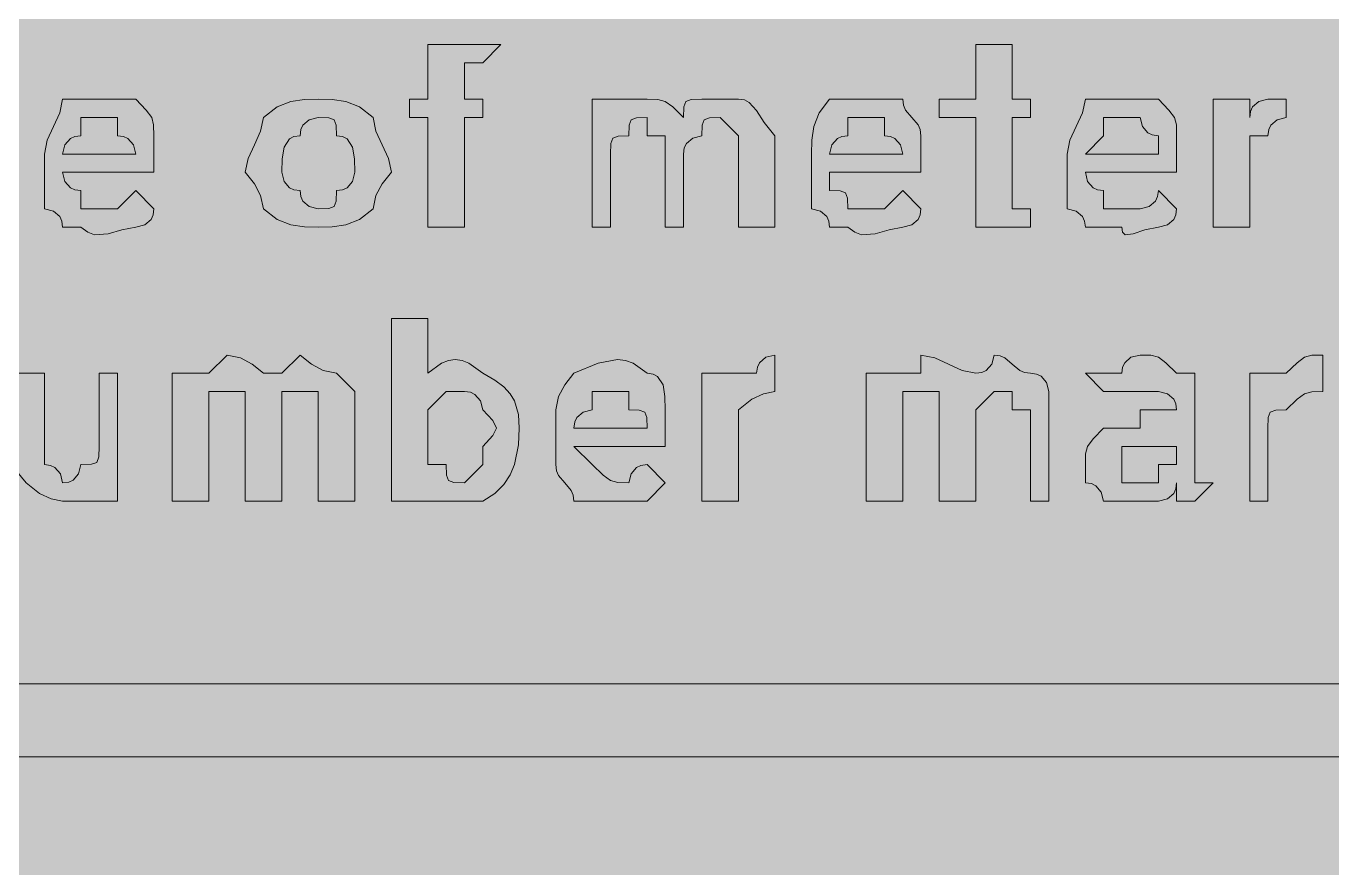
# Model space of a CAD drawing. Header units: metres. Extents: x 10 to 558, y 11 to 259.
# Drawn here: x 168.1 to 253.9, y 132.9 to 188.2 of the extents above; entities that cross this region are included whole.
import ezdxf

# ---------------------------------------------------------------- set-up
doc = ezdxf.new("R2010")
doc.units = ezdxf.units.M
doc.layers.add('FILL_FIREBRICK_C36B00', color=7, linetype='Continuous', true_color=0xc36b00)
doc.layers.add('FILL_WHITE_FFFFFF', color=7, linetype='Continuous', true_color=0xffffff)

msp = doc.modelspace()

# ---------------------------------------------------------------- hatches: boundary and pattern name
at = {"layer": 'FILL_FIREBRICK_C36B00', "true_color": 0xc36b00}
h = msp.add_hatch(color=7, dxfattribs=at)
h.dxf.hatch_style = 1
h.paths.add_polyline_path([(551.8, 258.91), (552.54, 258.75), (553.8, 258.21), (554.83, 257.44), (555.75, 256.56), (556.54, 256.06), (557.14, 255.47), (557.56, 254.83), (557.85, 254.16), (558.11, 252.85), (558.15, 251.76), (558.15, 17.76), (558.15, 15.36), (555.75, 12.96), (554.83, 12.08), (553.8, 11.31), (552.54, 10.77), (551.8, 10.61), (550.95, 10.56), (16.95, 10.56), (16.05, 10.58), (15.15, 10.71), (14.25, 11.07), (13.35, 11.76), (12.6, 11.91), (11.83, 12.27), (10.95, 12.96), (10.55, 13.46), (10.26, 14.05), (9.9, 15.36), (9.75, 17.76), (9.75, 251.76), (9.75, 254.16), (9.94, 255.04), (10.35, 255.81), (10.95, 256.56), (11.83, 257.25), (12.6, 257.61), (13.35, 257.76), (14.25, 258.45), (15.15, 258.81), (16.05, 258.94), (16.95, 258.96), (550.95, 258.96), (551.8, 258.91)])
at = {"layer": 'FILL_WHITE_FFFFFF', "true_color": 0xffffff}
h = msp.add_hatch(color=7, dxfattribs=at)
h.dxf.hatch_style = 1
h.paths.add_polyline_path([(196.95, 174.96), (194.55, 174.96), (194.55, 182.16), (193.35, 182.16), (193.35, 183.36), (194.55, 183.36), (194.55, 185.76), (194.55, 186.96), (196.95, 186.96), (198.15, 186.96), (199.35, 186.96), (198.15, 185.76), (196.95, 185.76), (196.95, 184.56), (196.95, 183.36), (198.15, 183.36), (198.15, 182.16), (196.95, 182.16), (196.95, 174.96)])
h = msp.add_hatch(color=7, dxfattribs=at)
h.dxf.hatch_style = 1
h.paths.add_polyline_path([(232.95, 176.16), (234.15, 176.16), (234.15, 174.96), (231.75, 174.96), (230.55, 174.96), (230.55, 176.16), (230.55, 182.16), (228.15, 182.16), (228.15, 183.36), (230.55, 183.36), (230.55, 186.96), (232.95, 186.96), (232.95, 183.36), (234.15, 183.36), (234.15, 182.16), (232.95, 182.16), (232.95, 177.36), (232.95, 176.16)])
h = msp.add_hatch(color=7, dxfattribs=at)
h.dxf.hatch_style = 1
h.paths.add_polyline_path([(170.5, 175.36), (170.36, 175.65), (169.95, 176.01), (169.35, 176.16), (169.35, 179.76), (169.54, 180.66), (169.95, 181.56), (170.36, 182.46), (170.55, 183.36), (175.35, 183.36), (176.04, 182.65), (176.4, 182.16), (176.53, 181.67), (176.55, 180.96), (176.55, 178.56), (170.55, 178.56), (170.7, 177.96), (171.06, 177.55), (171.35, 177.41), (171.75, 177.36), (171.75, 176.16), (174.15, 176.16), (175.35, 177.36), (176.55, 176.16), (176.5, 175.76), (176.36, 175.47), (175.95, 175.11), (175.35, 174.96), (174.45, 174.79), (173.55, 174.51), (172.65, 174.45), (172.2, 174.62), (171.75, 174.96), (170.55, 174.96), (170.5, 175.36)])
h.paths.add_polyline_path([(175.2, 180.36), (174.84, 180.77), (174.55, 180.91), (174.15, 180.96), (174.15, 182.16), (171.75, 182.16), (171.75, 180.96), (171.35, 180.91), (171.06, 180.77), (170.7, 180.36), (170.55, 179.76), (175.35, 179.76), (175.2, 180.36)], flags=16)
h = msp.add_hatch(color=7, dxfattribs=at)
h.dxf.hatch_style = 1
h.paths.add_polyline_path([(183.15, 180.36), (183.56, 181.26), (183.75, 182.16), (184.65, 182.85), (185.55, 183.21), (186.45, 183.34), (187.35, 183.36), (188.25, 183.34), (189.15, 183.21), (190.05, 182.85), (190.95, 182.16), (191.14, 181.26), (191.55, 180.36), (191.96, 179.46), (192.15, 178.56), (191.55, 177.81), (191.14, 177.04), (190.95, 176.16), (190.05, 175.47), (189.15, 175.11), (188.25, 174.98), (187.35, 174.96), (186.45, 174.98), (185.55, 175.11), (184.65, 175.47), (183.75, 176.16), (183.56, 177.04), (183.15, 177.81), (182.55, 178.56), (182.74, 179.46), (183.15, 180.36)])
h.paths.add_polyline_path([(186.34, 181.65), (186.2, 181.36), (186.15, 180.96), (185.75, 180.91), (185.46, 180.75), (185.1, 180.21), (184.97, 179.44), (184.95, 178.56), (185.1, 177.96), (185.46, 177.55), (185.75, 177.41), (186.15, 177.36), (186.2, 176.96), (186.34, 176.67), (186.75, 176.31), (187.35, 176.16), (188.04, 176.18), (188.4, 176.31), (188.53, 176.67), (188.55, 177.36), (188.95, 177.41), (189.24, 177.55), (189.6, 177.96), (189.75, 178.56), (189.73, 179.44), (189.6, 180.21), (189.24, 180.75), (188.95, 180.91), (188.55, 180.96), (188.53, 181.65), (188.4, 182.01), (188.04, 182.14), (187.35, 182.16), (186.75, 182.01), (186.34, 181.65)], flags=16)
h = msp.add_hatch(color=7, dxfattribs=at)
h.dxf.hatch_style = 1
h.paths.add_polyline_path([(207.75, 183.36), (208.95, 183.36), (209.66, 183.34), (210.15, 183.21), (210.64, 182.85), (211.35, 182.16), (211.37, 182.85), (211.5, 183.21), (211.86, 183.34), (212.55, 183.36), (213.75, 183.36), (214.95, 183.36), (215.35, 183.31), (215.66, 183.15), (216.15, 182.61), (216.64, 181.84), (217.35, 180.96), (217.35, 174.96), (214.95, 174.96), (214.95, 180.96), (213.75, 182.16), (213.06, 182.14), (212.7, 182.01), (212.57, 181.65), (212.55, 180.96), (211.95, 180.81), (211.54, 180.45), (211.4, 180.16), (211.35, 179.76), (211.35, 174.96), (210.15, 174.96), (210.15, 180.96), (208.95, 180.96), (208.95, 182.16), (208.26, 182.14), (207.9, 182.01), (207.77, 181.65), (207.75, 180.96), (207.06, 180.94), (206.7, 180.81), (206.57, 180.45), (206.55, 179.76), (206.55, 174.96), (205.35, 174.96), (205.35, 183.36), (206.55, 183.36), (207.75, 183.36)])
h = msp.add_hatch(color=7, dxfattribs=at)
h.dxf.hatch_style = 1
h.paths.add_polyline_path([(220.9, 175.36), (220.76, 175.65), (220.35, 176.01), (219.75, 176.16), (219.75, 179.76), (219.77, 180.66), (219.9, 181.56), (220.26, 182.46), (220.95, 183.36), (225.75, 183.36), (225.8, 182.96), (225.94, 182.65), (226.35, 182.16), (226.76, 181.67), (226.9, 181.36), (226.95, 180.96), (226.95, 178.56), (220.95, 178.56), (220.95, 177.36), (221.64, 177.34), (222, 177.21), (222.13, 176.85), (222.15, 176.16), (224.55, 176.16), (225.75, 177.36), (226.95, 176.16), (226.9, 175.76), (226.76, 175.47), (226.35, 175.11), (225.75, 174.96), (224.85, 174.79), (223.95, 174.51), (223.05, 174.45), (222.6, 174.62), (222.15, 174.96), (220.95, 174.96), (220.9, 175.36)])
h.paths.add_polyline_path([(225.6, 180.36), (225.24, 180.77), (224.95, 180.91), (224.55, 180.96), (224.55, 182.16), (222.15, 182.16), (222.15, 180.96), (221.75, 180.91), (221.46, 180.77), (221.1, 180.36), (220.95, 179.76), (225.75, 179.76), (225.6, 180.36)], flags=16)
h = msp.add_hatch(color=7, dxfattribs=at)
h.dxf.hatch_style = 1
h.paths.add_polyline_path([(237.7, 175.36), (237.56, 175.65), (237.15, 176.01), (236.55, 176.16), (236.55, 179.76), (236.74, 180.66), (237.15, 181.56), (237.56, 182.46), (237.75, 183.36), (242.55, 183.36), (243.24, 182.65), (243.6, 182.16), (243.73, 181.67), (243.75, 180.96), (243.75, 178.56), (237.75, 178.56), (237.9, 177.96), (238.26, 177.55), (238.55, 177.41), (238.95, 177.36), (238.95, 176.16), (241.35, 176.16), (241.95, 176.31), (242.36, 176.67), (242.5, 176.96), (242.55, 177.36), (243.75, 176.16), (243.7, 175.76), (243.56, 175.47), (243.15, 175.11), (242.55, 174.96), (241.67, 174.79), (240.9, 174.51), (240.36, 174.45), (240.2, 174.62), (240.15, 174.96), (237.75, 174.96), (237.7, 175.36)])
h.paths.add_polyline_path([(242.55, 180.96), (242.15, 181.01), (241.86, 181.15), (241.5, 181.56), (241.35, 182.16), (238.95, 182.16), (238.95, 180.96), (237.75, 179.76), (242.55, 179.76), (242.55, 180.96)], flags=16)
h = msp.add_hatch(color=7, dxfattribs=at)
h.dxf.hatch_style = 1
h.paths.add_polyline_path([(248.6, 182.56), (248.74, 182.85), (249.15, 183.21), (249.75, 183.36), (250.95, 183.36), (250.95, 182.16), (250.35, 182.01), (249.94, 181.65), (249.8, 181.36), (249.75, 180.96), (248.55, 180.96), (248.55, 179.76), (248.55, 174.96), (246.15, 174.96), (246.15, 183.36), (248.55, 183.36), (248.55, 182.16), (248.6, 182.56)])
h = msp.add_hatch(color=7, dxfattribs=at)
h.dxf.hatch_style = 1
h.paths.add_polyline_path([(195.9, 166.2), (196.35, 166.26), (196.8, 166.2), (197.25, 166.03), (198.15, 165.36), (198.94, 164.91), (199.54, 164.46), (199.96, 164.01), (200.25, 163.56), (200.51, 162.66), (200.55, 161.76), (200.51, 160.67), (200.25, 159.36), (199.96, 158.69), (199.54, 158.05), (198.94, 157.46), (198.15, 156.96), (196.95, 156.96), (194.55, 156.96), (192.15, 156.96), (192.15, 168.96), (194.55, 168.96), (194.55, 165.36), (195.45, 166.03), (195.9, 166.2)])
h.paths.add_polyline_path([(198.15, 160.56), (198.82, 161.27), (199.05, 161.76), (198.82, 162.25), (198.15, 162.96), (198, 163.56), (197.64, 163.97), (197.35, 164.11), (196.95, 164.16), (195.75, 164.16), (194.55, 162.96), (194.55, 161.76), (194.55, 160.56), (194.55, 159.36), (195.75, 159.36), (195.77, 158.67), (195.9, 158.31), (196.26, 158.18), (196.95, 158.16), (198.15, 159.36), (198.15, 160.56)], flags=16)
h = msp.add_hatch(color=7, dxfattribs=at)
h.dxf.hatch_style = 1
h.paths.add_polyline_path([(181.35, 166.56), (182.23, 166.37), (183, 165.96), (183.75, 165.36), (184.95, 165.36), (186.15, 166.56), (186.9, 165.96), (187.67, 165.55), (188.55, 165.36), (189.75, 164.16), (189.75, 162.96), (189.75, 156.96), (187.35, 156.96), (187.35, 162.96), (187.35, 164.16), (186.15, 164.16), (184.95, 164.16), (184.95, 162.96), (184.95, 156.96), (182.55, 156.96), (182.55, 162.96), (182.55, 164.16), (181.35, 164.16), (180.15, 164.16), (180.15, 162.96), (180.15, 156.96), (177.75, 156.96), (177.75, 165.36), (180.15, 165.36), (181.35, 166.56)])
h = msp.add_hatch(color=7, dxfattribs=at)
h.dxf.hatch_style = 1
h.paths.add_polyline_path([(216.15, 165.36), (216.2, 165.76), (216.34, 166.05), (216.75, 166.41), (217.35, 166.56), (217.35, 164.16), (216.6, 164.01), (215.83, 163.65), (214.95, 162.96), (214.95, 161.76), (214.95, 156.96), (212.55, 156.96), (212.55, 165.36), (214.95, 165.36), (216.15, 165.36)])
h = msp.add_hatch(color=7, dxfattribs=at)
h.dxf.hatch_style = 1
h.paths.add_polyline_path([(226.95, 165.36), (226.95, 166.56), (227.85, 166.37), (228.75, 165.96), (229.65, 165.55), (230.55, 165.36), (230.95, 165.41), (231.24, 165.55), (231.6, 165.96), (231.75, 166.56), (232.15, 166.51), (232.46, 166.37), (232.95, 165.96), (233.44, 165.55), (233.75, 165.41), (234.15, 165.36), (234.55, 165.31), (234.84, 165.17), (235.2, 164.76), (235.35, 164.16), (235.35, 162.96), (235.35, 156.96), (234.15, 156.96), (234.15, 162.96), (232.95, 162.96), (232.95, 164.16), (231.75, 164.16), (230.55, 162.96), (230.55, 156.96), (228.15, 156.96), (228.15, 162.96), (228.15, 164.16), (226.95, 164.16), (225.75, 164.16), (225.75, 162.96), (225.75, 156.96), (223.35, 156.96), (223.35, 165.36), (225.75, 165.36), (226.95, 165.36)])
h = msp.add_hatch(color=7, dxfattribs=at)
h.dxf.hatch_style = 1
h.paths.add_polyline_path([(238.8, 157.56), (238.44, 157.97), (238.15, 158.11), (237.75, 158.16), (237.75, 159.36), (237.77, 160.07), (237.9, 160.56), (238.26, 161.05), (238.95, 161.76), (240.15, 161.76), (241.35, 161.76), (241.35, 162.96), (243.75, 162.96), (243.7, 163.36), (243.56, 163.65), (243.15, 164.01), (242.55, 164.16), (241.35, 164.16), (240.15, 164.16), (238.95, 164.16), (237.75, 165.36), (238.95, 165.36), (240.15, 165.36), (240.2, 165.76), (240.34, 166.05), (240.75, 166.41), (241.35, 166.56), (242.06, 166.54), (242.55, 166.41), (243.04, 166.05), (243.75, 165.36), (244.95, 165.36), (244.95, 164.16), (244.95, 161.76), (244.95, 159.36), (244.95, 158.16), (246.15, 158.16), (244.95, 156.96), (243.75, 156.96), (243.75, 158.16), (243.7, 157.76), (243.56, 157.47), (243.15, 157.11), (242.55, 156.96), (241.35, 156.96), (238.95, 156.96), (238.8, 157.56)])
h.paths.add_polyline_path([(242.55, 159.36), (243.75, 159.36), (243.75, 160.56), (242.55, 160.56), (241.35, 160.56), (240.15, 160.56), (240.15, 159.36), (240.15, 158.16), (241.35, 158.16), (242.55, 158.16), (242.55, 159.36)], flags=16)
h = msp.add_hatch(color=7, dxfattribs=at)
h.dxf.hatch_style = 1
h.paths.add_polyline_path([(250.95, 165.36), (251.66, 166.05), (252.15, 166.41), (252.64, 166.54), (253.35, 166.56), (253.35, 164.16), (252.64, 164.14), (252.15, 164.01), (251.66, 163.65), (250.95, 162.96), (250.26, 162.94), (249.9, 162.81), (249.77, 162.45), (249.75, 161.76), (249.75, 156.96), (248.55, 156.96), (248.55, 165.36), (249.75, 165.36), (250.95, 165.36)])
h = msp.add_hatch(color=7, dxfattribs=at)
h.dxf.hatch_style = 1
h.paths.add_polyline_path([(204.1, 157.36), (203.96, 157.67), (203.55, 158.16), (203.14, 158.65), (203, 158.96), (202.95, 159.36), (202.95, 162.96), (203.14, 163.84), (203.55, 164.61), (204.15, 165.36), (205.74, 166.03), (207, 166.26), (207.54, 166.2), (208.03, 166.03), (208.95, 165.36), (209.35, 165.31), (209.64, 165.15), (210, 164.61), (210.13, 163.84), (210.15, 162.96), (210.15, 160.56), (204.15, 160.56), (205.35, 159.36), (206.06, 158.67), (206.55, 158.31), (207.04, 158.18), (207.75, 158.16), (207.9, 158.76), (208.26, 159.17), (208.55, 159.31), (208.95, 159.36), (210.15, 158.16), (208.95, 156.96), (206.55, 156.96), (204.15, 156.96), (204.1, 157.36)])
h.paths.add_polyline_path([(208.93, 162.45), (208.8, 162.81), (208.44, 162.94), (207.75, 162.96), (207.75, 164.16), (205.35, 164.16), (205.35, 162.96), (204.75, 162.81), (204.34, 162.45), (204.2, 162.16), (204.15, 161.76), (208.95, 161.76), (208.93, 162.45)], flags=16)
h = msp.add_hatch(color=7, dxfattribs=at)
h.dxf.hatch_style = 1
h.paths.add_polyline_path([(169.8, 157.11), (169.03, 157.47), (168.15, 158.16), (167.55, 158.91), (167.14, 159.68), (166.95, 160.56), (166.95, 165.36), (169.35, 165.36), (169.35, 160.56), (169.35, 159.36), (169.75, 159.31), (170.04, 159.17), (170.4, 158.76), (170.55, 158.16), (170.95, 158.21), (171.24, 158.35), (171.6, 158.76), (171.75, 159.36), (172.44, 159.38), (172.8, 159.51), (172.93, 159.87), (172.95, 160.56), (172.95, 165.36), (174.15, 165.36), (174.15, 156.96), (172.95, 156.96), (171.75, 156.96), (170.55, 156.96), (169.8, 157.11)])
h = msp.add_hatch(color=7, dxfattribs=at)
h.dxf.hatch_style = 1
h.paths.add_polyline_path([(62.55, 140.16), (62.55, 144.96), (495.75, 144.96), (490.95, 149.76), (498.15, 149.76), (505.35, 142.56), (498.15, 135.36), (490.95, 135.36), (495.75, 140.16), (62.55, 140.16)])

# ---------------------------------------------------------------- linework, layer by layer
at = {"layer": 'FILL_WHITE_FFFFFF', "lineweight": 0, "true_color": 0xffffff}
for points in [[(196.95, 174.96), (194.55, 174.96), (194.55, 182.16), (193.35, 182.16), (193.35, 183.36), (194.55, 183.36), (194.55, 185.76), (194.55, 186.96), (196.95, 186.96), (198.15, 186.96), (199.35, 186.96), (198.15, 185.76), (196.95, 185.76), (196.95, 184.56), (196.95, 183.36), (198.15, 183.36), (198.15, 182.16), (196.95, 182.16)], [(232.95, 176.16), (234.15, 176.16), (234.15, 174.96), (231.75, 174.96), (230.55, 174.96), (230.55, 176.16), (230.55, 182.16), (228.15, 182.16), (228.15, 183.36), (230.55, 183.36), (230.55, 186.96), (232.95, 186.96), (232.95, 183.36), (234.15, 183.36), (234.15, 182.16), (232.95, 182.16), (232.95, 177.36)], [(170.5, 175.36), (170.36, 175.65), (169.95, 176.01), (169.35, 176.16), (169.35, 179.76), (169.54, 180.66), (169.95, 181.56), (170.36, 182.46), (170.55, 183.36), (175.35, 183.36), (176.04, 182.65), (176.4, 182.16), (176.53, 181.67), (176.55, 180.96), (176.55, 178.56), (170.55, 178.56), (170.7, 177.96), (171.06, 177.55), (171.35, 177.41), (171.75, 177.36), (171.75, 176.16), (174.15, 176.16), (175.35, 177.36), (176.55, 176.16), (176.5, 175.76), (176.36, 175.47), (175.95, 175.11), (175.35, 174.96), (174.45, 174.79), (173.55, 174.51), (172.65, 174.45), (172.2, 174.62), (171.75, 174.96), (170.55, 174.96)], [(183.15, 180.36), (183.56, 181.26), (183.75, 182.16), (184.65, 182.85), (185.55, 183.21), (186.45, 183.34), (187.35, 183.36), (188.25, 183.34), (189.15, 183.21), (190.05, 182.85), (190.95, 182.16), (191.14, 181.26), (191.55, 180.36), (191.96, 179.46), (192.15, 178.56), (191.55, 177.81), (191.14, 177.04), (190.95, 176.16), (190.05, 175.47), (189.15, 175.11), (188.25, 174.98), (187.35, 174.96), (186.45, 174.98), (185.55, 175.11), (184.65, 175.47), (183.75, 176.16), (183.56, 177.04), (183.15, 177.81), (182.55, 178.56), (182.74, 179.46)], [(207.75, 183.36), (208.95, 183.36), (209.66, 183.34), (210.15, 183.21), (210.64, 182.85), (211.35, 182.16), (211.37, 182.85), (211.5, 183.21), (211.86, 183.34), (212.55, 183.36), (213.75, 183.36), (214.95, 183.36), (215.35, 183.31), (215.66, 183.15), (216.15, 182.61), (216.64, 181.84), (217.35, 180.96), (217.35, 174.96), (214.95, 174.96), (214.95, 180.96), (213.75, 182.16), (213.06, 182.14), (212.7, 182.01), (212.57, 181.65), (212.55, 180.96), (211.95, 180.81), (211.54, 180.45), (211.4, 180.16), (211.35, 179.76), (211.35, 174.96), (210.15, 174.96), (210.15, 180.96), (208.95, 180.96), (208.95, 182.16), (208.26, 182.14), (207.9, 182.01), (207.77, 181.65), (207.75, 180.96), (207.06, 180.94), (206.7, 180.81), (206.57, 180.45), (206.55, 179.76), (206.55, 174.96), (205.35, 174.96), (205.35, 183.36), (206.55, 183.36)], [(220.9, 175.36), (220.76, 175.65), (220.35, 176.01), (219.75, 176.16), (219.75, 179.76), (219.77, 180.66), (219.9, 181.56), (220.26, 182.46), (220.95, 183.36), (225.75, 183.36), (225.8, 182.96), (225.94, 182.65), (226.35, 182.16), (226.76, 181.67), (226.9, 181.36), (226.95, 180.96), (226.95, 178.56), (220.95, 178.56), (220.95, 177.36), (221.64, 177.34), (222, 177.21), (222.13, 176.85), (222.15, 176.16), (224.55, 176.16), (225.75, 177.36), (226.95, 176.16), (226.9, 175.76), (226.76, 175.47), (226.35, 175.11), (225.75, 174.96), (224.85, 174.79), (223.95, 174.51), (223.05, 174.45), (222.6, 174.62), (222.15, 174.96), (220.95, 174.96)], [(237.7, 175.36), (237.56, 175.65), (237.15, 176.01), (236.55, 176.16), (236.55, 179.76), (236.74, 180.66), (237.15, 181.56), (237.56, 182.46), (237.75, 183.36), (242.55, 183.36), (243.24, 182.65), (243.6, 182.16), (243.73, 181.67), (243.75, 180.96), (243.75, 178.56), (237.75, 178.56), (237.9, 177.96), (238.26, 177.55), (238.55, 177.41), (238.95, 177.36), (238.95, 176.16), (241.35, 176.16), (241.95, 176.31), (242.36, 176.67), (242.5, 176.96), (242.55, 177.36), (243.75, 176.16), (243.7, 175.76), (243.56, 175.47), (243.15, 175.11), (242.55, 174.96), (241.67, 174.79), (240.9, 174.51), (240.36, 174.45), (240.2, 174.62), (240.15, 174.96), (237.75, 174.96)], [(248.6, 182.56), (248.74, 182.85), (249.15, 183.21), (249.75, 183.36), (250.95, 183.36), (250.95, 182.16), (250.35, 182.01), (249.94, 181.65), (249.8, 181.36), (249.75, 180.96), (248.55, 180.96), (248.55, 179.76), (248.55, 174.96), (246.15, 174.96), (246.15, 183.36), (248.55, 183.36), (248.55, 182.16)], [(175.2, 180.36), (174.84, 180.77), (174.55, 180.91), (174.15, 180.96), (174.15, 182.16), (171.75, 182.16), (171.75, 180.96), (171.35, 180.91), (171.06, 180.77), (170.7, 180.36), (170.55, 179.76), (175.35, 179.76)], [(186.34, 181.65), (186.2, 181.36), (186.15, 180.96), (185.75, 180.91), (185.46, 180.75), (185.1, 180.21), (184.97, 179.44), (184.95, 178.56), (185.1, 177.96), (185.46, 177.55), (185.75, 177.41), (186.15, 177.36), (186.2, 176.96), (186.34, 176.67), (186.75, 176.31), (187.35, 176.16), (188.04, 176.18), (188.4, 176.31), (188.53, 176.67), (188.55, 177.36), (188.95, 177.41), (189.24, 177.55), (189.6, 177.96), (189.75, 178.56), (189.73, 179.44), (189.6, 180.21), (189.24, 180.75), (188.95, 180.91), (188.55, 180.96), (188.53, 181.65), (188.4, 182.01), (188.04, 182.14), (187.35, 182.16), (186.75, 182.01)], [(225.6, 180.36), (225.24, 180.77), (224.95, 180.91), (224.55, 180.96), (224.55, 182.16), (222.15, 182.16), (222.15, 180.96), (221.75, 180.91), (221.46, 180.77), (221.1, 180.36), (220.95, 179.76), (225.75, 179.76)], [(242.55, 180.96), (242.15, 181.01), (241.86, 181.15), (241.5, 181.56), (241.35, 182.16), (238.95, 182.16), (238.95, 180.96), (237.75, 179.76), (242.55, 179.76)], [(195.9, 166.2), (196.35, 166.26), (196.8, 166.2), (197.25, 166.03), (198.15, 165.36), (198.94, 164.91), (199.54, 164.46), (199.96, 164.01), (200.25, 163.56), (200.51, 162.66), (200.55, 161.76), (200.51, 160.67), (200.25, 159.36), (199.96, 158.69), (199.54, 158.05), (198.94, 157.46), (198.15, 156.96), (196.95, 156.96), (194.55, 156.96), (192.15, 156.96), (192.15, 168.96), (194.55, 168.96), (194.55, 165.36), (195.45, 166.03)], [(181.35, 166.56), (182.23, 166.37), (183, 165.96), (183.75, 165.36), (184.95, 165.36), (186.15, 166.56), (186.9, 165.96), (187.67, 165.55), (188.55, 165.36), (189.75, 164.16), (189.75, 162.96), (189.75, 156.96), (187.35, 156.96), (187.35, 162.96), (187.35, 164.16), (186.15, 164.16), (184.95, 164.16), (184.95, 162.96), (184.95, 156.96), (182.55, 156.96), (182.55, 162.96), (182.55, 164.16), (181.35, 164.16), (180.15, 164.16), (180.15, 162.96), (180.15, 156.96), (177.75, 156.96), (177.75, 165.36), (180.15, 165.36)], [(216.15, 165.36), (216.2, 165.76), (216.34, 166.05), (216.75, 166.41), (217.35, 166.56), (217.35, 164.16), (216.6, 164.01), (215.83, 163.65), (214.95, 162.96), (214.95, 161.76), (214.95, 156.96), (212.55, 156.96), (212.55, 165.36), (214.95, 165.36)], [(226.95, 165.36), (226.95, 166.56), (227.85, 166.37), (228.75, 165.96), (229.65, 165.55), (230.55, 165.36), (230.95, 165.41), (231.24, 165.55), (231.6, 165.96), (231.75, 166.56), (232.15, 166.51), (232.46, 166.37), (232.95, 165.96), (233.44, 165.55), (233.75, 165.41), (234.15, 165.36), (234.55, 165.31), (234.84, 165.17), (235.2, 164.76), (235.35, 164.16), (235.35, 162.96), (235.35, 156.96), (234.15, 156.96), (234.15, 162.96), (232.95, 162.96), (232.95, 164.16), (231.75, 164.16), (230.55, 162.96), (230.55, 156.96), (228.15, 156.96), (228.15, 162.96), (228.15, 164.16), (226.95, 164.16), (225.75, 164.16), (225.75, 162.96), (225.75, 156.96), (223.35, 156.96), (223.35, 165.36), (225.75, 165.36)], [(238.8, 157.56), (238.44, 157.97), (238.15, 158.11), (237.75, 158.16), (237.75, 159.36), (237.77, 160.07), (237.9, 160.56), (238.26, 161.05), (238.95, 161.76), (240.15, 161.76), (241.35, 161.76), (241.35, 162.96), (243.75, 162.96), (243.7, 163.36), (243.56, 163.65), (243.15, 164.01), (242.55, 164.16), (241.35, 164.16), (240.15, 164.16), (238.95, 164.16), (237.75, 165.36), (238.95, 165.36), (240.15, 165.36), (240.2, 165.76), (240.34, 166.05), (240.75, 166.41), (241.35, 166.56), (242.06, 166.54), (242.55, 166.41), (243.04, 166.05), (243.75, 165.36), (244.95, 165.36), (244.95, 164.16), (244.95, 161.76), (244.95, 159.36), (244.95, 158.16), (246.15, 158.16), (244.95, 156.96), (243.75, 156.96), (243.75, 158.16), (243.7, 157.76), (243.56, 157.47), (243.15, 157.11), (242.55, 156.96), (241.35, 156.96), (238.95, 156.96)], [(250.95, 165.36), (251.66, 166.05), (252.15, 166.41), (252.64, 166.54), (253.35, 166.56), (253.35, 164.16), (252.64, 164.14), (252.15, 164.01), (251.66, 163.65), (250.95, 162.96), (250.26, 162.94), (249.9, 162.81), (249.77, 162.45), (249.75, 161.76), (249.75, 156.96), (248.55, 156.96), (248.55, 165.36), (249.75, 165.36)], [(204.1, 157.36), (203.96, 157.67), (203.55, 158.16), (203.14, 158.65), (203, 158.96), (202.95, 159.36), (202.95, 162.96), (203.14, 163.84), (203.55, 164.61), (204.15, 165.36), (205.74, 166.03), (207, 166.26), (207.54, 166.2), (208.03, 166.03), (208.95, 165.36), (209.35, 165.31), (209.64, 165.15), (210, 164.61), (210.13, 163.84), (210.15, 162.96), (210.15, 160.56), (204.15, 160.56), (205.35, 159.36), (206.06, 158.67), (206.55, 158.31), (207.04, 158.18), (207.75, 158.16), (207.9, 158.76), (208.26, 159.17), (208.55, 159.31), (208.95, 159.36), (210.15, 158.16), (208.95, 156.96), (206.55, 156.96), (204.15, 156.96)], [(198.15, 160.56), (198.82, 161.27), (199.05, 161.76), (198.82, 162.25), (198.15, 162.96), (198, 163.56), (197.64, 163.97), (197.35, 164.11), (196.95, 164.16), (195.75, 164.16), (194.55, 162.96), (194.55, 161.76), (194.55, 160.56), (194.55, 159.36), (195.75, 159.36), (195.77, 158.67), (195.9, 158.31), (196.26, 158.18), (196.95, 158.16), (198.15, 159.36)], [(208.93, 162.45), (208.8, 162.81), (208.44, 162.94), (207.75, 162.96), (207.75, 164.16), (205.35, 164.16), (205.35, 162.96), (204.75, 162.81), (204.34, 162.45), (204.2, 162.16), (204.15, 161.76), (208.95, 161.76)], [(242.55, 159.36), (243.75, 159.36), (243.75, 160.56), (242.55, 160.56), (241.35, 160.56), (240.15, 160.56), (240.15, 159.36), (240.15, 158.16), (241.35, 158.16), (242.55, 158.16)], [(62.55, 140.16), (62.55, 144.96), (495.75, 144.96), (490.95, 149.76), (498.15, 149.76), (505.35, 142.56), (498.15, 135.36), (490.95, 135.36), (495.75, 140.16)]]:
    msp.add_lwpolyline(points, close=True, dxfattribs=at)
msp.add_lwpolyline([(166.95, 165.36), (169.35, 165.36), (169.35, 160.56), (169.35, 159.36), (169.75, 159.31), (170.04, 159.17), (170.4, 158.76), (170.55, 158.16), (170.95, 158.21), (171.24, 158.35), (171.6, 158.76), (171.75, 159.36), (172.44, 159.38), (172.8, 159.51), (172.93, 159.87), (172.95, 160.56), (172.95, 165.36), (174.15, 165.36), (174.15, 156.96), (172.95, 156.96), (171.75, 156.96), (170.55, 156.96), (169.8, 157.11), (169.03, 157.47), (168.15, 158.16), (167.55, 158.91)], dxfattribs=at)

doc.saveas('drawing.dxf')
